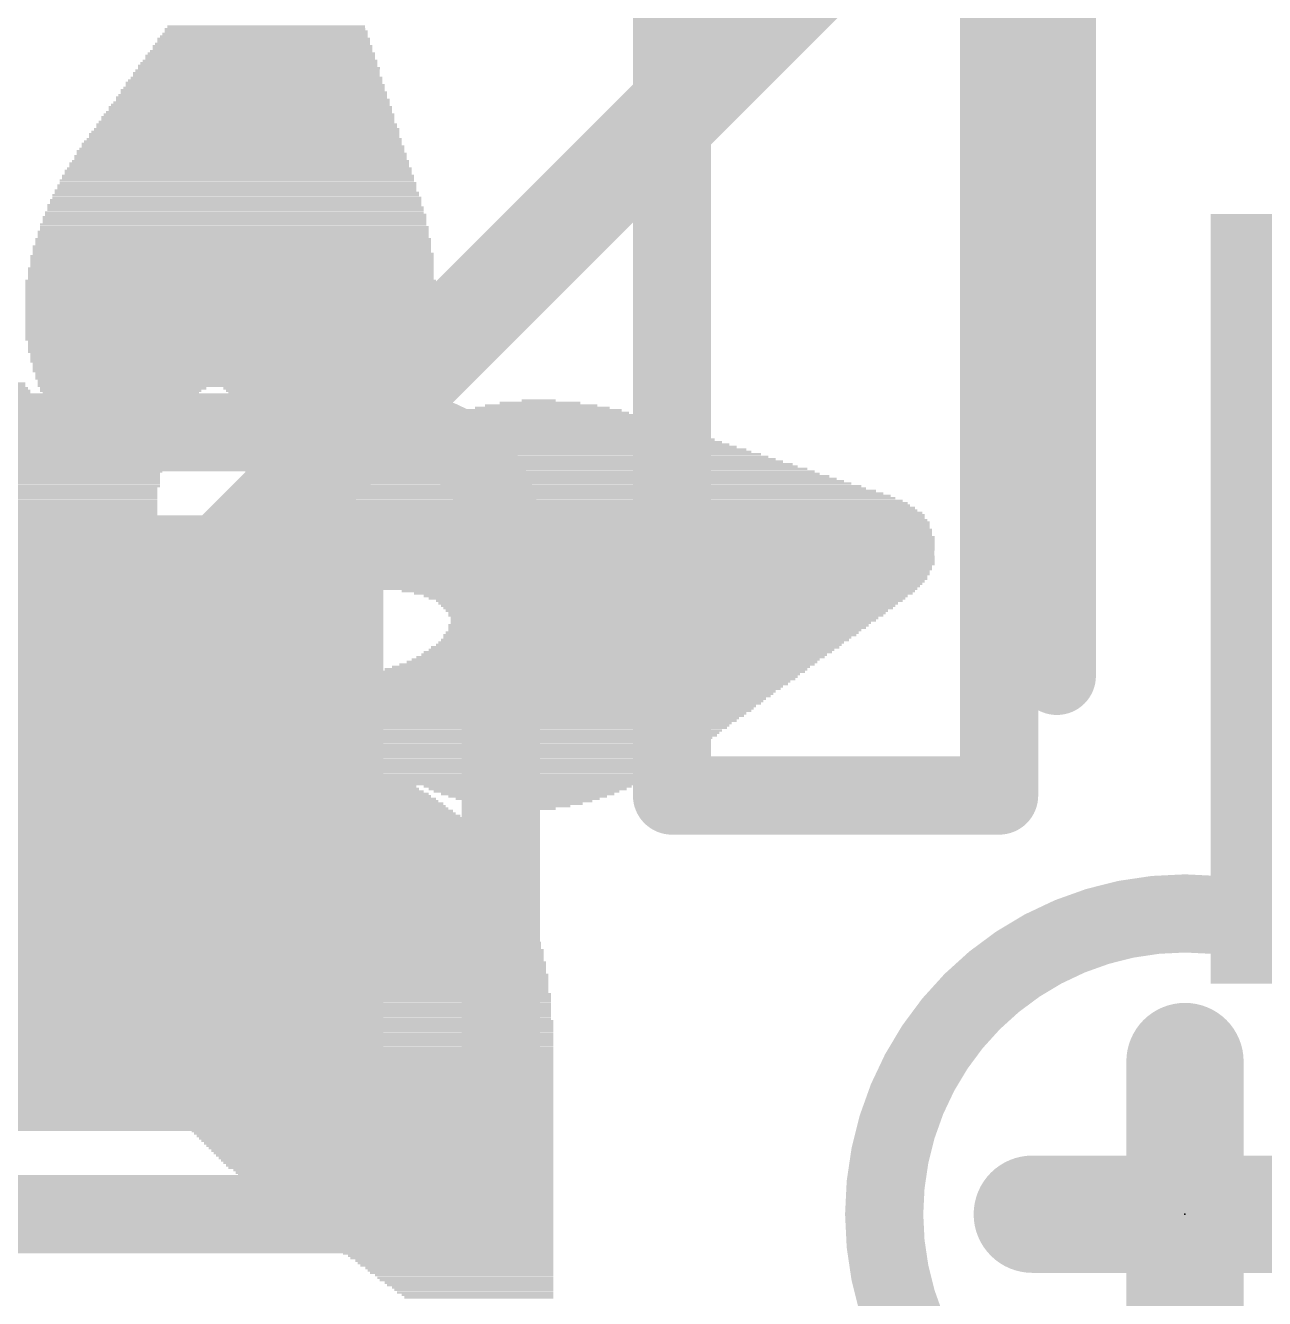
# Model space of a CAD drawing. Extents: x -6.9 to 23.1, y -5.3 to 25.6.
# Drawn here: x 3.21 to 6.43, y 9.687 to 12.995 of the extents above; entities that cross this region are included whole.
import ezdxf

# ---------------------------------------------------------------- set-up
doc = ezdxf.new("R2010")
doc.units = 0
for name, color, linetype in [('1', 12, 'CONTINUOUS'), ('16', 132, 'CONTINUOUS'), ('21', 40, 'CONTINUOUS'), ('22', 6, 'CONTINUOUS'), ('24', 53, 'CONTINUOUS')]:
    doc.layers.add(name, color=color, linetype=linetype)

# ---------------------------------------------------------------- blocks, each defined once
blk = doc.blocks.new('RECT')
blk.add_solid([(-0.5, -0.5), (0.5, -0.5), (-0.5, 0.5), (0.5, 0.5)])

msp = doc.modelspace()

# ---------------------------------------------------------------- linework, layer by layer
at = {"layer": '16', "const_width": 0.254}
for points in [[(6.096, 13.97), (3.556, 11.43)], [(3.556, 11.43), (3.556, 10.922)]]:
    msp.add_lwpolyline(points, dxfattribs=at)
at = {"layer": '16', "const_width": 0.127}
for points in [[(3.6195, 11.43, 1), (3.4925, 11.43)], [(3.5111, 11.4749, 1), (3.6009, 11.3851)], [(3.4925, 10.922, 1), (3.6195, 10.922)]]:
    msp.add_lwpolyline(points, format="xyb", dxfattribs=at)
at = {"layer": '21', "const_width": 0.2032}
msp.add_lwpolyline([(5.89, 11.305), (5.89, 17.905)], dxfattribs=at)
at = {"layer": '21', "const_width": 0.1016}
msp.add_lwpolyline([(5.8392, 11.305, 1), (5.9408, 11.305)], format="xyb", dxfattribs=at)
at = {"layer": '22'}
for points, const_width in [([(4.89, 14.994), (4.89, 10.994)], 0.2032), ([(5.74, 10.994), (5.74, 13.494)], 0.2032), ([(4.191, 11.938), (1.397, 11.938)], 0.2032), ([(4.445, 11.684), (4.445, 10.16)], 0.2032), ([(4.89, 10.994), (5.74, 10.994)], 0.2032), ([(6.223, 10.3028), (6.223, 9.5092)], 0.3048), ([(5.8262, 9.906), (6.6199, 9.906)], 0.3048), ([(1.397, 9.906), (4.191, 9.906)], 0.2032)]:
    msp.add_lwpolyline(points, dxfattribs=dict(at, const_width=const_width))
for points, const_width in [([(4.445, 11.684, 0.4142), (4.191, 11.938)], 0.2032), ([(4.191, 11.9888, 1), (4.191, 11.8872)], 0.1016), ([(4.191, 11.8872, 1), (4.191, 11.9888)], 0.1016), ([(4.4958, 11.684, 1), (4.3942, 11.684)], 0.1016), ([(4.3942, 11.684, 1), (4.4958, 11.684)], 0.1016), ([(4.89, 11.0448, 1), (4.89, 10.9432)], 0.1016), ([(5.74, 10.9432, 1), (5.74, 11.0448)], 0.1016), ([(4.8392, 10.994, 1), (4.9408, 10.994)], 0.1016), ([(5.6892, 10.994, 1), (5.7908, 10.994)], 0.1016), ([(6.223, 9.1243, 1), (6.223, 10.6877, 1), (6.223, 9.1243)], 0.2032), ([(6.2992, 10.3028, 1), (6.1468, 10.3028)], 0.1524), ([(4.191, 9.906, 0.4142), (4.445, 10.16)], 0.2032), ([(4.4958, 10.16, 1), (4.3942, 10.16)], 0.1016), ([(4.3942, 10.16, 1), (4.4958, 10.16)], 0.1016), ([(5.8262, 9.9822, 1), (5.8262, 9.8298)], 0.1524), ([(4.191, 9.9568, 1), (4.191, 9.8552)], 0.1016), ([(4.191, 9.8552, 1), (4.191, 9.9568)], 0.1016)]:
    msp.add_lwpolyline(points, format="xyb", dxfattribs=dict(at, const_width=const_width))
at = {"layer": '24'}
msp.add_point((6.223, 9.906), dxfattribs=at)

# ---------------------------------------------------------------- block references
at = {"layer": '1', "xscale": 2, "yscale": 1.2, "rotation": 90}
msp.add_blockref('RECT', (6.89, 11.505), dxfattribs=at)
at = {"layer": '16', "xscale": 1.1684, "yscale": 1.6002}
msp.add_blockref('RECT', (3.556, 10.922), dxfattribs=at)
at = {"layer": '21'}
for p, xscale, yscale in [((3.8291, 12.9667), 0.5397, 0.0064), ((3.8322, 12.9731), 0.5334, 0.0063), ((3.8354, 12.9794), 0.527, 0.0064), ((3.8323, 12.9858), 0.5207, 0.0063), ((3.8354, 12.9921), 0.5144, 0.0064), ((3.8258, 12.9413), 0.5715, 0.0064), ((3.8258, 12.935), 0.5715, 0.0063), ((3.8259, 12.9477), 0.5588, 0.0063), ((3.8291, 12.9604), 0.5525, 0.0063), ((3.8291, 12.954), 0.5525, 0.0064), ((3.8195, 12.9032), 0.6096, 0.0064), ((3.8196, 12.9159), 0.5969, 0.0064), ((3.8196, 12.9096), 0.5969, 0.0063), ((3.8227, 12.9223), 0.5906, 0.0063), ((3.8227, 12.9286), 0.5778, 0.0064), ((3.81, 12.8715), 0.6414, 0.0063), ((3.8132, 12.8778), 0.635, 0.0064), ((3.8164, 12.8841), 0.6287, 0.0063), ((3.8132, 12.8905), 0.6223, 0.0064), ((3.8164, 12.8969), 0.6159, 0.0063), ((3.8037, 12.846), 0.6667, 0.0063), ((3.8069, 12.8397), 0.6731, 0.0064), ((3.8068, 12.8524), 0.6604, 0.0064), ((3.81, 12.8588), 0.654, 0.0063), ((3.81, 12.8651), 0.6414, 0.0064), ((3.7973, 12.8079), 0.7048, 0.0063), ((3.8005, 12.8016), 0.7112, 0.0064), ((3.8005, 12.8143), 0.6985, 0.0064), ((3.8005, 12.827), 0.6858, 0.0064), ((3.8037, 12.8207), 0.6921, 0.0063), ((3.8037, 12.8334), 0.6795, 0.0063), ((3.791, 12.7698), 0.7429, 0.0063), ((3.7941, 12.7826), 0.7366, 0.0063), ((3.7941, 12.7762), 0.7366, 0.0064), ((3.7942, 12.7889), 0.7239, 0.0064), ((3.7973, 12.7953), 0.7176, 0.0063), ((3.7846, 12.7381), 0.781, 0.0064), ((3.7846, 12.7445), 0.7684, 0.0063), ((3.7878, 12.7572), 0.762, 0.0063), ((3.7878, 12.7508), 0.762, 0.0064), ((3.791, 12.7635), 0.7557, 0.0064), ((3.7783, 12.7127), 0.8065, 0.0064), ((3.7783, 12.7064), 0.8065, 0.0063), ((3.7814, 12.7191), 0.8001, 0.0063), ((3.7846, 12.7254), 0.7938, 0.0064), ((3.7846, 12.7317), 0.781, 0.0063), ((3.7688, 12.6683), 0.8509, 0.0063), ((3.7719, 12.6746), 0.8446, 0.0064), ((3.7719, 12.6873), 0.8318, 0.0064), ((3.7751, 12.681), 0.8382, 0.0063), ((3.7751, 12.6936), 0.8255, 0.0063), ((3.7783, 12.7), 0.8191, 0.0064), ((3.7656, 12.6365), 0.8827, 0.0064), ((3.7688, 12.6429), 0.8763, 0.0063), ((3.7687, 12.6555), 0.8636, 0.0063), ((3.7687, 12.6492), 0.8636, 0.0064), ((3.7719, 12.6619), 0.8572, 0.0064), ((3.7624, 12.6048), 0.9144, 0.0063), ((3.7624, 12.6174), 0.9017, 0.0063), ((3.7624, 12.6111), 0.9017, 0.0064), ((3.7656, 12.6238), 0.8953, 0.0064), ((3.7656, 12.6302), 0.8827, 0.0063), ((3.7592, 12.5793), 0.9334, 0.0063), ((3.7592, 12.573), 0.9334, 0.0064), ((3.7592, 12.5921), 0.9208, 0.0063), ((3.7624, 12.5857), 0.9271, 0.0064), ((3.7624, 12.5984), 0.9144, 0.0064), ((3.756, 12.5412), 0.9652, 0.0063), ((3.7592, 12.5476), 0.9588, 0.0064), ((3.7561, 12.554), 0.9525, 0.0063), ((3.756, 12.5667), 0.9398, 0.0063), ((3.7592, 12.5603), 0.9462, 0.0064), ((3.7529, 12.5095), 0.9843, 0.0064), ((3.756, 12.5031), 0.9906, 0.0063), ((3.7529, 12.5286), 0.9715, 0.0063), ((3.7561, 12.5222), 0.9779, 0.0064), ((3.7561, 12.5159), 0.9779, 0.0063), ((3.756, 12.5349), 0.9652, 0.0064), ((3.7497, 12.4778), 1.0033, 0.0063), ((3.7529, 12.4714), 1.0097, 0.0064), ((3.7529, 12.4968), 0.9969, 0.0064), ((3.7529, 12.4905), 0.9969, 0.0063), ((3.7529, 12.4841), 0.9969, 0.0064), ((3.7497, 12.4397), 1.0287, 0.0063), ((3.7497, 12.4587), 1.016, 0.0064), ((3.7497, 12.4524), 1.016, 0.0063), ((3.7497, 12.446), 1.016, 0.0064), ((3.7529, 12.465), 1.0097, 0.0063), ((3.7465, 12.4206), 1.035, 0.0064), ((3.7465, 12.4143), 1.035, 0.0063), ((3.7465, 12.4079), 1.035, 0.0064), ((3.7497, 12.4333), 1.0287, 0.0064), ((3.7497, 12.4269), 1.0287, 0.0063), ((3.7465, 12.3952), 1.0478, 0.0064), ((3.7465, 12.3889), 1.0478, 0.0063), ((3.7465, 12.3825), 1.0478, 0.0064), ((3.7465, 12.3762), 1.0478, 0.0063), ((3.7497, 12.4016), 1.0414, 0.0063), ((3.7434, 12.3635), 1.0541, 0.0063), ((3.7434, 12.3571), 1.0541, 0.0064), ((3.7434, 12.3508), 1.0541, 0.0063), ((3.7434, 12.3444), 1.0541, 0.0064), ((3.7434, 12.3381), 1.0541, 0.0063), ((3.7465, 12.3698), 1.0478, 0.0064), ((3.7433, 12.3317), 1.0668, 0.0064), ((3.7433, 12.3254), 1.0668, 0.0063), ((3.7433, 12.319), 1.0668, 0.0064), ((3.7433, 12.3127), 1.0668, 0.0063), ((3.7433, 12.3063), 1.0668, 0.0064), ((3.7433, 12.3), 1.0668, 0.0063), ((3.7433, 12.2936), 1.0668, 0.0064), ((3.7433, 12.2873), 1.0668, 0.0063), ((3.7433, 12.2809), 1.0668, 0.0064), ((3.7433, 12.2746), 1.0668, 0.0063), ((3.7433, 12.2682), 1.0668, 0.0064), ((3.7433, 12.2619), 1.0668, 0.0063), ((3.7433, 12.2555), 1.0668, 0.0064), ((3.7433, 12.2492), 1.0668, 0.0063), ((3.7402, 12.2428), 1.0605, 0.0064), ((3.7402, 12.2365), 1.0605, 0.0063), ((3.7402, 12.2301), 1.0605, 0.0064), ((3.7402, 12.2238), 1.0605, 0.0063), ((3.7402, 12.2174), 1.0605, 0.0064), ((3.7402, 12.2111), 1.0605, 0.0063), ((3.7402, 12.2047), 1.0605, 0.0064), ((3.7402, 12.1984), 1.0605, 0.0063), ((3.7402, 12.192), 1.0605, 0.0064), ((3.7402, 12.1857), 1.0605, 0.0063), ((3.737, 12.1793), 1.0541, 0.0064), ((3.7402, 12.173), 1.0477, 0.0063), ((3.737, 12.1476), 1.0414, 0.0063), ((3.7402, 12.1666), 1.0477, 0.0064), ((3.7402, 12.1603), 1.0477, 0.0063), ((3.7402, 12.1539), 1.0477, 0.0064), ((3.7402, 12.1412), 1.0351, 0.0064), ((3.7402, 12.1349), 1.0351, 0.0063), ((3.7402, 12.1285), 1.0351, 0.0064), ((3.737, 12.1222), 1.0287, 0.0063), ((3.7402, 12.1158), 1.0223, 0.0064), ((3.7402, 12.1095), 1.0223, 0.0063), ((3.7402, 12.1031), 1.0223, 0.0064), ((3.737, 12.0968), 1.016, 0.0063), ((3.737, 12.0777), 1.0033, 0.0064), ((3.7402, 12.0904), 1.0097, 0.0064), ((3.7402, 12.0841), 1.0097, 0.0063), ((2.5305, 12.065), 1.3589, 0.0064), ((2.5337, 12.0587), 1.3525, 0.0063), ((2.5369, 12.0523), 1.3589, 0.0064), ((2.5432, 12.046), 1.3589, 0.0063), ((2.5464, 12.0396), 1.3525, 0.0064), ((3.737, 12.0587), 0.9906, 0.0063), ((3.7402, 12.0714), 0.9969, 0.0063), ((3.7402, 12.065), 0.9969, 0.0064), ((3.4639, 12.0523), 0.4318, 0.0064), ((3.4576, 12.046), 0.4191, 0.0063), ((3.4576, 12.0396), 0.4064, 0.0064), ((3.9783, 12.0523), 0.508, 0.0064), ((3.9783, 12.046), 0.4953, 0.0063), ((3.9815, 12.0396), 0.4889, 0.0064), ((2.5558, 12.0269), 1.3589, 0.0064), ((2.5527, 12.0333), 1.3526, 0.0063), ((2.5591, 12.0206), 1.3525, 0.0063), ((2.5654, 12.0142), 1.3526, 0.0064), ((2.5686, 12.0079), 1.3589, 0.0063), ((3.4544, 12.0333), 0.4, 0.0063), ((3.4513, 12.0269), 0.3937, 0.0064), ((3.4512, 12.0206), 0.381, 0.0063), ((3.4481, 12.0142), 0.3747, 0.0064), ((3.4449, 12.0079), 0.3683, 0.0063), ((3.9846, 12.0333), 0.4826, 0.0063), ((3.9847, 12.0269), 0.4699, 0.0064), ((3.9847, 12.0206), 0.4699, 0.0063), ((3.9846, 12.0142), 0.4572, 0.0064), ((3.9878, 12.0079), 0.4508, 0.0063), ((4.5498, 12.0079), 0.2921, 0.0063), ((4.5466, 12.0142), 0.2096, 0.0064), ((4.5434, 12.0206), 0.0889, 0.0063), ((2.5718, 12.0015), 1.3525, 0.0064), ((2.5781, 11.9952), 1.3526, 0.0063), ((2.5844, 11.9888), 1.3525, 0.0064), ((2.5844, 11.9825), 1.3525, 0.0063), ((2.5908, 11.9761), 1.3526, 0.0064), ((3.4481, 12.0015), 0.3619, 0.0064), ((3.4449, 11.9952), 0.3556, 0.0063), ((3.4417, 11.9888), 0.3492, 0.0064), ((3.4449, 11.9825), 0.3429, 0.0063), ((3.4417, 11.9761), 0.3366, 0.0064), ((3.9847, 12.0015), 0.4445, 0.0064), ((3.9847, 11.9952), 0.4445, 0.0063), ((3.9846, 11.9888), 0.4318, 0.0064), ((3.9846, 11.9825), 0.4318, 0.0063), ((3.9815, 11.9761), 0.4255, 0.0064), ((4.5625, 11.9761), 0.5207, 0.0064), ((4.5593, 11.9825), 0.4762, 0.0063), ((4.5562, 11.9888), 0.4445, 0.0064), ((4.5561, 11.9952), 0.4064, 0.0063), ((4.553, 12.0015), 0.3493, 0.0064), ((2.5972, 11.9698), 1.3525, 0.0063), ((2.7654, 11.9634), 1.6764, 0.0064), ((2.7654, 11.9571), 1.6764, 0.0063), ((2.7654, 11.9507), 1.6637, 0.0064), ((2.7686, 11.9444), 1.6574, 0.0063), ((3.4449, 11.9698), 0.3302, 0.0063), ((3.9783, 11.9571), 0.4064, 0.0063), ((3.9751, 11.9507), 0.4, 0.0064), ((3.9751, 11.9444), 0.4, 0.0063), ((3.9815, 11.9698), 0.4127, 0.0063), ((3.9815, 11.9634), 0.4127, 0.0064), ((4.5784, 11.9444), 0.6795, 0.0063), ((4.5751, 11.9507), 0.6477, 0.0064), ((4.572, 11.9571), 0.616, 0.0063), ((4.5657, 11.9634), 0.5905, 0.0064), ((4.5625, 11.9698), 0.5461, 0.0063), ((2.7686, 11.938), 1.6446, 0.0064), ((2.7686, 11.9317), 1.6446, 0.0063), ((2.7717, 11.9253), 1.6383, 0.0064), ((2.7718, 11.919), 1.6256, 0.0063), ((2.7718, 11.9126), 1.6256, 0.0064), ((3.9751, 11.938), 0.3874, 0.0064), ((3.9719, 11.9317), 0.381, 0.0063), ((3.9688, 11.9253), 0.3747, 0.0064), ((3.9688, 11.919), 0.3747, 0.0063), ((3.9656, 11.9126), 0.3683, 0.0064), ((4.6037, 11.9126), 0.8319, 0.0064), ((4.6006, 11.919), 0.8001, 0.0063), ((4.5943, 11.9253), 0.7747, 0.0064), ((4.5879, 11.9317), 0.7366, 0.0063), ((4.5847, 11.938), 0.7176, 0.0064), ((2.7717, 11.9063), 1.6129, 0.0063), ((2.775, 11.8999), 1.6065, 0.0064), ((2.7781, 11.8936), 1.6002, 0.0063), ((2.7781, 11.8872), 1.6002, 0.0064), ((2.7782, 11.8809), 1.5875, 0.0063), ((2.7813, 11.8745), 1.5812, 0.0064), ((3.9624, 11.9063), 0.362, 0.0063), ((3.9592, 11.8999), 0.3556, 0.0064), ((3.9592, 11.8936), 0.3556, 0.0063), ((3.9561, 11.8872), 0.3493, 0.0064), ((3.9529, 11.8809), 0.3429, 0.0063), ((3.9497, 11.8745), 0.3366, 0.0064), ((4.6418, 11.8745), 0.9969, 0.0064), ((4.6355, 11.8809), 0.9716, 0.0063), ((4.626, 11.8872), 0.9398, 0.0064), ((4.6228, 11.8936), 0.9208, 0.0063), ((4.6165, 11.8999), 0.8827, 0.0064), ((4.6101, 11.9063), 0.8572, 0.0063), ((2.7845, 11.8681), 1.5748, 0.0063), ((2.7813, 11.8618), 1.5684, 0.0064), ((2.7845, 11.8555), 1.5621, 0.0063), ((2.7877, 11.8491), 1.5557, 0.0064), ((2.7908, 11.8428), 1.5494, 0.0063), ((3.9465, 11.8681), 0.3302, 0.0063), ((3.9465, 11.8618), 0.3302, 0.0064), ((3.9434, 11.8555), 0.3239, 0.0063), ((3.9402, 11.8491), 0.3175, 0.0064), ((3.937, 11.8428), 0.3112, 0.0063), ((4.6704, 11.8428), 1.143, 0.0063), ((4.6641, 11.8491), 1.1049, 0.0064), ((4.6609, 11.8555), 1.0858, 0.0063), ((4.6513, 11.8618), 1.0541, 0.0064), ((4.6451, 11.8681), 1.0287, 0.0063), ((2.7908, 11.8364), 1.5494, 0.0064), ((2.7909, 11.83), 1.5367, 0.0063), ((2.794, 11.8237), 1.5304, 0.0064), ((2.7972, 11.8174), 1.524, 0.0063), ((2.7972, 11.811), 1.524, 0.0064), ((4.5212, 11.8364), 1.4796, 0.0064), ((4.5276, 11.83), 1.4923, 0.0063), ((4.5593, 11.811), 1.5558, 0.0064), ((4.5403, 11.8237), 1.5177, 0.0064), ((4.5498, 11.8174), 1.5367, 0.0063), ((2.8004, 11.8047), 1.5177, 0.0063), ((2.8035, 11.7983), 1.5113, 0.0064), ((2.8035, 11.7919), 1.4986, 0.0063), ((2.8035, 11.7856), 1.4986, 0.0064), ((2.8067, 11.7793), 1.4922, 0.0063), ((4.5847, 11.7919), 1.6192, 0.0063), ((4.5974, 11.7856), 1.6446, 0.0064), ((4.607, 11.7793), 1.6637, 0.0063), ((4.5688, 11.8047), 1.5748, 0.0063), ((4.5815, 11.7983), 1.6002, 0.0064), ((2.8098, 11.7729), 1.4859, 0.0064), ((2.8098, 11.7666), 1.4859, 0.0063), ((2.8131, 11.7602), 1.4795, 0.0064), ((2.8162, 11.7538), 1.4732, 0.0063), ((2.8194, 11.7475), 1.4668, 0.0064), ((4.6387, 11.7475), 1.7399, 0.0064), ((4.6228, 11.7666), 1.6954, 0.0063), ((4.6324, 11.7602), 1.7145, 0.0064), ((4.6387, 11.7538), 1.7272, 0.0063), ((4.6165, 11.7729), 1.6827, 0.0064), ((2.8194, 11.7412), 1.4668, 0.0063), ((2.8226, 11.7348), 1.4605, 0.0064), ((2.8258, 11.7285), 1.4541, 0.0063), ((2.8289, 11.7221), 1.4478, 0.0064), ((2.8289, 11.7157), 1.4478, 0.0063), ((2.8321, 11.7094), 1.4414, 0.0064), ((4.6578, 11.7094), 1.7907, 0.0064), ((4.6546, 11.7221), 1.7843, 0.0064), ((4.6546, 11.7157), 1.7843, 0.0063), ((4.645, 11.7412), 1.7526, 0.0063), ((4.6482, 11.7348), 1.759, 0.0064), ((4.6546, 11.7285), 1.7717, 0.0063), ((3.302, 11.7031), 0.5016, 0.0063), ((3.3242, 11.6967), 0.4572, 0.0064), ((3.3401, 11.6904), 0.4254, 0.0063), ((3.3496, 11.684), 0.4064, 0.0064), ((3.3592, 11.6776), 0.3873, 0.0063), ((4.6578, 11.6776), 1.8161, 0.0063), ((4.6577, 11.6904), 1.8034, 0.0063), ((4.6609, 11.684), 1.8098, 0.0064), ((4.6609, 11.7031), 1.797, 0.0063), ((4.6609, 11.6967), 1.797, 0.0064), ((3.3655, 11.6713), 0.3746, 0.0064), ((3.375, 11.665), 0.3556, 0.0063), ((3.3814, 11.6586), 0.3429, 0.0064), ((3.3909, 11.6523), 0.3238, 0.0063), ((3.3941, 11.6459), 0.3175, 0.0064), ((4.6577, 11.6523), 1.8288, 0.0063), ((4.6577, 11.6459), 1.8288, 0.0064), ((4.6578, 11.6713), 1.8161, 0.0064), ((4.6609, 11.665), 1.8224, 0.0063), ((4.6609, 11.6586), 1.8224, 0.0064), ((3.4004, 11.6395), 0.3048, 0.0063), ((3.41, 11.6332), 0.2985, 0.0064), ((3.4163, 11.6269), 0.2858, 0.0063), ((3.4226, 11.6205), 0.2731, 0.0064), ((3.4259, 11.6142), 0.2667, 0.0063), ((4.6482, 11.6142), 1.8478, 0.0063), ((4.6513, 11.6269), 1.8415, 0.0063), ((4.6513, 11.6205), 1.8415, 0.0064), ((4.6546, 11.6395), 1.8351, 0.0063), ((4.6546, 11.6332), 1.8351, 0.0064), ((3.4354, 11.6078), 0.2603, 0.0064), ((3.4385, 11.6014), 0.254, 0.0063), ((3.4449, 11.5951), 0.2413, 0.0064), ((3.4481, 11.5888), 0.2349, 0.0063), ((3.4544, 11.5824), 0.235, 0.0064), ((4.6387, 11.5888), 1.8542, 0.0063), ((4.6387, 11.5824), 1.8542, 0.0064), ((4.645, 11.6014), 1.8542, 0.0063), ((4.645, 11.5951), 1.8542, 0.0064), ((4.6482, 11.6078), 1.8478, 0.0064), ((3.4607, 11.5761), 0.2223, 0.0063), ((3.4671, 11.5697), 0.2222, 0.0064), ((3.4703, 11.5633), 0.2159, 0.0063), ((3.4767, 11.557), 0.2159, 0.0064), ((3.4798, 11.5507), 0.2096, 0.0063), ((3.4862, 11.5443), 0.2095, 0.0064), ((4.6132, 11.5507), 1.8669, 0.0063), ((4.6101, 11.5443), 1.8606, 0.0064), ((4.6228, 11.5633), 1.8606, 0.0063), ((4.6228, 11.557), 1.8606, 0.0064), ((4.6292, 11.5697), 1.8605, 0.0064), ((4.6323, 11.5761), 1.8542, 0.0063), ((3.4925, 11.538), 0.2096, 0.0063), ((3.5021, 11.5316), 0.2159, 0.0064), ((3.5147, 11.5252), 0.2286, 0.0063), ((3.7084, 11.5189), 0.616, 0.0064), ((3.6957, 11.5126), 0.5778, 0.0063), ((3.8481, 11.5252), 0.4254, 0.0063), ((4.5943, 11.5316), 1.8669, 0.0064), ((4.6006, 11.538), 1.8669, 0.0063), ((4.8546, 11.5252), 1.3335, 0.0063), ((4.8673, 11.5189), 1.2954, 0.0064), ((4.8737, 11.5126), 1.2573, 0.0063), ((3.6862, 11.5062), 0.5461, 0.0064), ((3.6766, 11.4999), 0.5143, 0.0063), ((3.6703, 11.4935), 0.5016, 0.0064), ((3.6576, 11.4808), 0.4636, 0.0064), ((3.664, 11.4871), 0.4763, 0.0063), ((4.8768, 11.5062), 1.2382, 0.0064), ((4.8832, 11.4999), 1.2129, 0.0063), ((4.88, 11.4935), 1.1938, 0.0064), ((4.88, 11.4871), 1.1811, 0.0063), ((4.88, 11.4808), 1.1684, 0.0064), ((3.6513, 11.4745), 0.4381, 0.0063), ((3.6481, 11.4681), 0.4318, 0.0064), ((3.6418, 11.4618), 0.4191, 0.0063), ((3.6354, 11.4554), 0.4064, 0.0064), ((3.6322, 11.449), 0.4, 0.0063), ((4.8768, 11.4745), 1.1494, 0.0063), ((4.8768, 11.4681), 1.1366, 0.0064), ((4.8737, 11.4618), 1.1303, 0.0063), ((4.8704, 11.4554), 1.1113, 0.0064), ((4.8673, 11.449), 1.1049, 0.0063), ((3.6099, 11.4173), 0.3683, 0.0064), ((3.6132, 11.4237), 0.3747, 0.0063), ((3.6227, 11.4364), 0.381, 0.0063), ((3.6195, 11.43), 0.3746, 0.0064), ((3.6259, 11.4427), 0.3873, 0.0064), ((4.8387, 11.4173), 1.0732, 0.0064), ((4.8546, 11.4364), 1.0922, 0.0063), ((4.8514, 11.43), 1.0858, 0.0064), ((4.8451, 11.4237), 1.0731, 0.0063), ((4.8609, 11.4427), 1.0922, 0.0064), ((2.7909, 11.4109), 0.8763, 0.0063), ((2.8035, 11.4046), 0.889, 0.0064), ((2.8226, 11.3983), 0.9144, 0.0063), ((2.8416, 11.3919), 0.9398, 0.0064), ((3.0798, 11.3856), 1.4033, 0.0063), ((3.0829, 11.3792), 1.397, 0.0064), ((3.5782, 11.3919), 0.4064, 0.0064), ((3.591, 11.3983), 0.3937, 0.0063), ((3.6005, 11.4046), 0.3747, 0.0064), ((3.6068, 11.4109), 0.3746, 0.0063), ((4.7942, 11.3792), 1.0605, 0.0064), ((4.8037, 11.3856), 1.0541, 0.0063), ((4.8102, 11.3919), 1.0541, 0.0064), ((4.8197, 11.3983), 1.0605, 0.0063), ((4.8323, 11.4109), 1.0731, 0.0063), ((4.826, 11.4046), 1.0604, 0.0064), ((3.0893, 11.3728), 1.3843, 0.0063), ((3.0925, 11.3665), 1.3779, 0.0064), ((3.0956, 11.3602), 1.3716, 0.0063), ((3.102, 11.3538), 1.3716, 0.0064), ((3.1084, 11.3475), 1.3589, 0.0063), ((4.7435, 11.3475), 1.0605, 0.0063), ((4.7561, 11.3538), 1.0605, 0.0064), ((4.7656, 11.3602), 1.0541, 0.0063), ((4.7752, 11.3665), 1.0604, 0.0064), ((4.7847, 11.3728), 1.0541, 0.0063), ((3.1147, 11.3411), 1.3589, 0.0064), ((3.1242, 11.3347), 1.3526, 0.0063), ((3.1338, 11.3284), 1.3589, 0.0064), ((3.1433, 11.3221), 1.3525, 0.0063), ((3.156, 11.3157), 1.3653, 0.0064), ((4.6768, 11.3157), 1.1176, 0.0064), ((4.6927, 11.3221), 1.0985, 0.0063), ((4.7054, 11.3284), 1.0859, 0.0064), ((4.7213, 11.3347), 1.0795, 0.0063), ((4.7339, 11.3411), 1.0668, 0.0064), ((3.1686, 11.3094), 1.3653, 0.0063), ((3.1909, 11.303), 1.3843, 0.0064), ((3.2163, 11.2967), 1.4224, 0.0063), ((3.8608, 11.2903), 2.6734, 0.0064), ((3.8608, 11.284), 2.6606, 0.0063), ((4.6101, 11.2967), 1.2002, 0.0063), ((4.6387, 11.303), 1.1557, 0.0064), ((4.6609, 11.3094), 1.124, 0.0063), ((3.8639, 11.2776), 2.6289, 0.0064), ((3.8672, 11.2713), 2.6099, 0.0063), ((3.8672, 11.2649), 2.5845, 0.0064), ((3.8735, 11.2586), 2.559, 0.0063), ((3.8799, 11.2522), 2.5337, 0.0064), ((3.8831, 11.2459), 2.5019, 0.0063), ((3.8926, 11.2395), 2.4701, 0.0064), ((3.9085, 11.2332), 2.4257, 0.0063), ((3.1115, 11.2141), 0.5144, 0.0064), ((3.1338, 11.2205), 0.5207, 0.0063), ((4.0037, 11.2268), 2.2098, 0.0064), ((4.2736, 11.2205), 1.6573, 0.0063), ((4.2767, 11.2141), 1.6383, 0.0064), ((3.029, 11.1824), 0.5525, 0.0063), ((3.0417, 11.1887), 0.5525, 0.0064), ((3.0575, 11.1951), 0.5334, 0.0063), ((3.0766, 11.2014), 0.5334, 0.0064), ((3.0893, 11.2078), 0.5207, 0.0063), ((4.2736, 11.2078), 1.6193, 0.0063), ((4.2736, 11.2014), 1.6065, 0.0064), ((4.2672, 11.1951), 1.5938, 0.0063), ((4.2672, 11.1887), 1.5812, 0.0064), ((4.2609, 11.1824), 1.5685, 0.0063), ((2.9718, 11.1506), 0.5778, 0.0064), ((2.9813, 11.157), 0.5715, 0.0063), ((2.9909, 11.1633), 0.5651, 0.0064), ((3.0036, 11.1697), 0.5651, 0.0063), ((3.0131, 11.176), 0.5588, 0.0064), ((3.5814, 11.176), 0.2096, 0.0064), ((3.5751, 11.1697), 0.1969, 0.0063), ((3.5687, 11.157), 0.1842, 0.0063), ((3.5687, 11.1506), 0.1842, 0.0064), ((3.5751, 11.1633), 0.1841, 0.0064), ((4.3815, 11.176), 1.3144, 0.0064), ((4.3879, 11.1697), 1.2891, 0.0063), ((4.3879, 11.1633), 1.2637, 0.0064), ((4.3879, 11.157), 1.2509, 0.0063), ((4.391, 11.1506), 1.2319, 0.0064), ((2.9274, 11.1189), 0.5905, 0.0063), ((2.9369, 11.1252), 0.5842, 0.0064), ((2.9432, 11.1316), 0.5842, 0.0063), ((2.9527, 11.1379), 0.5779, 0.0064), ((2.9591, 11.1443), 0.5778, 0.0063), ((3.5592, 11.1252), 0.1778, 0.0064), ((3.5592, 11.1189), 0.1778, 0.0063), ((3.5655, 11.1443), 0.1778, 0.0063), ((3.5655, 11.1379), 0.1778, 0.0064), ((3.5624, 11.1316), 0.1715, 0.0063), ((4.3879, 11.1443), 1.2129, 0.0063), ((4.3879, 11.1379), 1.2001, 0.0064), ((4.3879, 11.1316), 1.1875, 0.0063), ((4.3847, 11.1252), 1.1684, 0.0064), ((4.3847, 11.1189), 1.1557, 0.0063), ((2.9178, 11.1125), 0.5842, 0.0064), ((3.5529, 11.0871), 0.1905, 0.0064), ((3.5529, 11.0808), 0.1905, 0.0063), ((3.556, 11.0998), 0.1842, 0.0064), ((3.556, 11.0935), 0.1842, 0.0063), ((3.5592, 11.1125), 0.1778, 0.0064), ((3.5592, 11.1062), 0.1778, 0.0063), ((4.3815, 11.1125), 1.1366, 0.0064), ((4.3815, 11.1062), 1.124, 0.0063), ((4.3784, 11.0998), 1.1049, 0.0064), ((4.3783, 11.0935), 1.0922, 0.0063), ((4.372, 11.0808), 1.0668, 0.0063), ((4.3752, 11.0871), 1.0731, 0.0064), ((3.5433, 11.049), 0.2096, 0.0064), ((3.5465, 11.0617), 0.2032, 0.0064), ((3.5465, 11.0554), 0.2032, 0.0063), ((3.5497, 11.0744), 0.1969, 0.0064), ((3.5497, 11.0681), 0.1969, 0.0063), ((4.3688, 11.0744), 1.0478, 0.0064), ((4.3688, 11.0681), 1.035, 0.0063), ((4.3656, 11.0617), 1.016, 0.0064), ((4.3593, 11.0554), 1.0033, 0.0063), ((4.3561, 11.049), 0.9842, 0.0064), ((3.537, 11.0236), 0.2349, 0.0064), ((3.537, 11.0173), 0.2349, 0.0063), ((3.5401, 11.03), 0.2286, 0.0063), ((3.5402, 11.0427), 0.2159, 0.0063), ((3.5402, 11.0363), 0.2159, 0.0064), ((4.3529, 11.0427), 0.9652, 0.0063), ((4.3498, 11.0363), 0.9589, 0.0064), ((4.3434, 11.03), 0.9334, 0.0063), ((4.3371, 11.0236), 0.9207, 0.0064), ((4.0545, 11.0173), 0.3429, 0.0063), ((4.5149, 11.0173), 0.5397, 0.0063), ((3.5274, 10.9855), 0.2667, 0.0064), ((3.5306, 10.9982), 0.2604, 0.0064), ((3.5306, 10.9919), 0.2604, 0.0063), ((3.5338, 11.0046), 0.254, 0.0063), ((3.5338, 11.0109), 0.2413, 0.0064), ((4.0672, 11.0046), 0.3556, 0.0063), ((4.0609, 11.0109), 0.3429, 0.0064), ((4.0767, 10.9982), 0.362, 0.0064), ((4.0799, 10.9919), 0.3683, 0.0063), ((4.0894, 10.9855), 0.3746, 0.0064), ((4.5149, 11.0109), 0.5143, 0.0064), ((4.5117, 11.0046), 0.4826, 0.0063), ((4.5149, 10.9982), 0.4509, 0.0064), ((4.5149, 10.9919), 0.4127, 0.0063), ((4.5149, 10.9855), 0.3747, 0.0064), ((3.5179, 10.9538), 0.3112, 0.0063), ((3.5211, 10.9601), 0.3048, 0.0064), ((3.5211, 10.9665), 0.2921, 0.0063), ((3.5243, 10.9728), 0.2857, 0.0064), ((3.5274, 10.9792), 0.2794, 0.0063), ((4.0926, 10.9792), 0.381, 0.0063), ((4.1052, 10.9665), 0.3937, 0.0063), ((4.1021, 10.9728), 0.3874, 0.0064), ((4.1117, 10.9601), 0.3937, 0.0064), ((4.118, 10.9538), 0.4064, 0.0063), ((4.5149, 10.9792), 0.3365, 0.0063), ((4.5117, 10.9728), 0.2921, 0.0064), ((4.5085, 10.9665), 0.235, 0.0063), ((4.5085, 10.9601), 0.1588, 0.0064), ((3.5084, 10.9157), 0.3683, 0.0063), ((3.5084, 10.922), 0.3556, 0.0064), ((3.5116, 10.9284), 0.3493, 0.0063), ((3.5147, 10.9411), 0.3302, 0.0063), ((3.5147, 10.9347), 0.3302, 0.0064), ((3.5179, 10.9474), 0.3112, 0.0064), ((4.1243, 10.9474), 0.4064, 0.0064), ((4.1307, 10.9411), 0.4191, 0.0063), ((4.1402, 10.9284), 0.4254, 0.0063), ((4.1434, 10.922), 0.4318, 0.0064), ((4.1371, 10.9347), 0.4191, 0.0064), ((4.1529, 10.9157), 0.4382, 0.0063), ((3.4957, 10.8839), 0.4191, 0.0064), ((3.4989, 10.8902), 0.4127, 0.0063), ((3.5021, 10.8966), 0.3937, 0.0064), ((3.5052, 10.903), 0.3874, 0.0063), ((3.5052, 10.9093), 0.3746, 0.0064), ((4.1561, 10.9093), 0.4445, 0.0064), ((4.1593, 10.903), 0.4509, 0.0063), ((4.1656, 10.8966), 0.4508, 0.0064), ((4.1688, 10.8902), 0.4572, 0.0063), ((4.1719, 10.8839), 0.4635, 0.0064), ((3.483, 10.8521), 0.4826, 0.0063), ((3.483, 10.8585), 0.4699, 0.0064), ((3.4893, 10.8649), 0.4572, 0.0063), ((3.4893, 10.8712), 0.4445, 0.0064), ((3.4957, 10.8776), 0.4318, 0.0063), ((4.1783, 10.8776), 0.4636, 0.0063), ((4.1814, 10.8712), 0.4699, 0.0064), ((4.1814, 10.8649), 0.4699, 0.0063), ((4.1847, 10.8585), 0.4763, 0.0064), ((4.191, 10.8521), 0.4762, 0.0063), ((3.4576, 10.8204), 0.5715, 0.0064), ((3.464, 10.8268), 0.5461, 0.0063), ((3.4703, 10.8331), 0.5334, 0.0064), ((3.4735, 10.8395), 0.5143, 0.0063), ((3.4767, 10.8458), 0.4953, 0.0064), ((4.2005, 10.8268), 0.4953, 0.0063), ((4.1942, 10.8458), 0.4826, 0.0064), ((4.1974, 10.8395), 0.4889, 0.0063), ((4.1974, 10.8331), 0.4889, 0.0064), ((4.2069, 10.8204), 0.4953, 0.0064), ((3.0766, 10.7887), 1.3843, 0.0063), ((3.0734, 10.8014), 1.3652, 0.0063), ((3.0766, 10.795), 1.3716, 0.0064), ((3.0734, 10.8077), 1.3526, 0.0064), ((3.4481, 10.814), 0.6033, 0.0063), ((4.21, 10.814), 0.5017, 0.0063), ((4.21, 10.8077), 0.5017, 0.0064), ((4.2132, 10.8014), 0.508, 0.0063), ((4.2132, 10.795), 0.508, 0.0064), ((4.2164, 10.7887), 0.5144, 0.0063), ((3.0829, 10.7569), 1.4224, 0.0064), ((3.0861, 10.7506), 1.4288, 0.0063), ((3.0798, 10.7696), 1.4033, 0.0064), ((3.083, 10.7633), 1.4097, 0.0063), ((3.0766, 10.7823), 1.3843, 0.0064), ((3.0798, 10.7759), 1.3907, 0.0063), ((4.2195, 10.7823), 0.5207, 0.0064), ((4.2195, 10.7759), 0.5207, 0.0063), ((4.2259, 10.7569), 0.5334, 0.0064), ((4.2259, 10.7506), 0.5334, 0.0063), ((4.2228, 10.7696), 0.5271, 0.0064), ((4.2228, 10.7633), 0.5271, 0.0063), ((3.0956, 10.7188), 1.4732, 0.0064), ((3.0925, 10.7315), 1.4541, 0.0064), ((3.0957, 10.7252), 1.4605, 0.0063), ((3.0925, 10.7378), 1.4415, 0.0063), ((3.0893, 10.7442), 1.4351, 0.0064), ((4.2291, 10.7188), 0.5652, 0.0064), ((4.226, 10.7378), 0.5461, 0.0063), ((4.2291, 10.7315), 0.5524, 0.0064), ((4.2291, 10.7252), 0.5524, 0.0063), ((4.2291, 10.7442), 0.5398, 0.0064), ((3.1179, 10.6934), 1.5303, 0.0064), ((3.4386, 10.6871), 2.1717, 0.0063), ((3.1019, 10.7125), 1.4859, 0.0063), ((3.1052, 10.7061), 1.4923, 0.0064), ((3.1115, 10.6997), 1.505, 0.0063), ((4.2195, 10.6934), 0.5969, 0.0064), ((4.2259, 10.6997), 0.5842, 0.0063), ((4.2291, 10.7061), 0.5778, 0.0064), ((4.2291, 10.7125), 0.5652, 0.0063), ((3.4386, 10.6553), 2.1971, 0.0064), ((3.4385, 10.6744), 2.1844, 0.0063), ((3.4385, 10.668), 2.1844, 0.0064), ((3.4385, 10.6616), 2.1844, 0.0063), ((3.4386, 10.6807), 2.1717, 0.0064), ((2.902, 10.6172), 1.1493, 0.0064), ((2.9083, 10.6363), 1.1494, 0.0063), ((2.9083, 10.6299), 1.1494, 0.0064), ((2.9051, 10.6235), 1.143, 0.0063), ((3.4386, 10.649), 2.1971, 0.0063), ((3.4386, 10.6426), 2.1971, 0.0064), ((4.0164, 10.6363), 1.0541, 0.0063), ((4.0164, 10.6299), 1.0541, 0.0064), ((4.0164, 10.6235), 1.0541, 0.0063), ((4.0164, 10.6172), 1.0541, 0.0064), ((2.8956, 10.5982), 1.1494, 0.0063), ((2.8956, 10.5918), 1.1494, 0.0064), ((2.8956, 10.5854), 1.1494, 0.0063), ((2.8988, 10.6045), 1.143, 0.0064), ((2.902, 10.6109), 1.1493, 0.0063), ((4.0196, 10.6109), 1.0605, 0.0063), ((4.0196, 10.6045), 1.0605, 0.0064), ((4.0196, 10.5982), 1.0605, 0.0063), ((4.0227, 10.5918), 1.0668, 0.0064), ((4.0227, 10.5854), 1.0668, 0.0063), ((2.8829, 10.5601), 1.1494, 0.0063), ((2.8829, 10.5537), 1.1494, 0.0064), ((2.8893, 10.5791), 1.1493, 0.0064), ((2.8893, 10.5728), 1.1493, 0.0063), ((2.8893, 10.5664), 1.1493, 0.0064), ((4.0196, 10.5728), 1.0731, 0.0063), ((4.0196, 10.5664), 1.0731, 0.0064), ((4.0228, 10.5601), 1.0795, 0.0063), ((4.0228, 10.5537), 1.0795, 0.0064), ((4.0227, 10.5791), 1.0668, 0.0064), ((2.8734, 10.522), 1.1557, 0.0063), ((2.8765, 10.5347), 1.1493, 0.0063), ((2.8765, 10.5283), 1.1493, 0.0064), ((2.8798, 10.541), 1.1557, 0.0064), ((2.8829, 10.5473), 1.1494, 0.0063), ((4.0259, 10.5283), 1.0858, 0.0064), ((4.0259, 10.522), 1.0858, 0.0063), ((4.0228, 10.5473), 1.0795, 0.0063), ((4.0228, 10.541), 1.0795, 0.0064), ((4.0228, 10.5347), 1.0795, 0.0063), ((2.8671, 10.5029), 1.1557, 0.0064), ((2.8639, 10.4966), 1.1493, 0.0063), ((2.8639, 10.4902), 1.1493, 0.0064), ((2.8702, 10.5156), 1.1494, 0.0064), ((2.8702, 10.5092), 1.1494, 0.0063), ((4.0259, 10.5156), 1.0858, 0.0064), ((4.0259, 10.5092), 1.0858, 0.0063), ((4.0259, 10.5029), 1.0858, 0.0064), ((4.0259, 10.4966), 1.0858, 0.0063), ((4.0259, 10.4902), 1.0858, 0.0064), ((2.8512, 10.4648), 1.1493, 0.0064), ((2.8512, 10.4585), 1.1493, 0.0063), ((2.848, 10.4521), 1.143, 0.0064), ((2.8575, 10.4839), 1.1494, 0.0063), ((2.8575, 10.4775), 1.1494, 0.0064), ((2.8575, 10.4711), 1.1494, 0.0063), ((4.0259, 10.4839), 1.0858, 0.0063), ((4.0323, 10.4775), 1.0859, 0.0064), ((4.0323, 10.4711), 1.0859, 0.0063), ((4.0323, 10.4648), 1.0859, 0.0064), ((4.0323, 10.4585), 1.0859, 0.0063), ((4.0323, 10.4521), 1.0859, 0.0064), ((2.8353, 10.4267), 1.143, 0.0064), ((2.8321, 10.4204), 1.1366, 0.0063), ((2.8448, 10.4458), 1.1494, 0.0063), ((2.8416, 10.4394), 1.143, 0.0064), ((2.8416, 10.433), 1.143, 0.0063), ((4.0323, 10.4458), 1.0859, 0.0063), ((4.0323, 10.4394), 1.0859, 0.0064), ((4.0323, 10.433), 1.0859, 0.0063), ((4.0323, 10.4267), 1.0859, 0.0064), ((4.0354, 10.4204), 1.0795, 0.0063), ((2.8163, 10.3886), 1.1303, 0.0064), ((2.8258, 10.4077), 1.1367, 0.0063), ((2.8258, 10.4013), 1.1367, 0.0064), ((2.8226, 10.3949), 1.1303, 0.0063), ((2.8321, 10.414), 1.1366, 0.0064), ((4.0354, 10.414), 1.0795, 0.0064), ((4.0386, 10.4077), 1.0858, 0.0063), ((4.0386, 10.4013), 1.0858, 0.0064), ((4.0418, 10.3949), 1.0795, 0.0063), ((4.0418, 10.3886), 1.0795, 0.0064), ((2.8067, 10.3696), 1.124, 0.0063), ((2.8035, 10.3632), 1.1176, 0.0064), ((2.8035, 10.3568), 1.1176, 0.0063), ((2.8163, 10.3823), 1.1303, 0.0063), ((2.8131, 10.3759), 1.1239, 0.0064), ((4.0418, 10.3823), 1.0795, 0.0063), ((4.0418, 10.3759), 1.0795, 0.0064), ((4.0418, 10.3696), 1.0795, 0.0063), ((4.045, 10.3632), 1.0731, 0.0064), ((4.045, 10.3568), 1.0731, 0.0063), ((2.7813, 10.3251), 1.0986, 0.0064), ((2.7845, 10.3315), 1.1049, 0.0063), ((2.7972, 10.3505), 1.1176, 0.0064), ((2.794, 10.3442), 1.1112, 0.0063), ((2.7909, 10.3378), 1.1049, 0.0064), ((4.0481, 10.3505), 1.0668, 0.0064), ((4.0481, 10.3442), 1.0668, 0.0063), ((4.0481, 10.3378), 1.0668, 0.0064), ((4.0481, 10.3315), 1.0668, 0.0063), ((4.0513, 10.3251), 1.0604, 0.0064), ((2.7623, 10.2934), 1.0859, 0.0063), ((2.7591, 10.287), 1.0795, 0.0064), ((2.7718, 10.3061), 1.0922, 0.0063), ((2.7686, 10.2997), 1.0858, 0.0064), ((2.7813, 10.3187), 1.0986, 0.0063), ((2.775, 10.3124), 1.0859, 0.0064), ((4.0513, 10.3187), 1.0604, 0.0063), ((4.0545, 10.3124), 1.0541, 0.0064), ((4.0545, 10.3061), 1.0541, 0.0063), ((4.0545, 10.2997), 1.0541, 0.0064), ((4.0576, 10.2934), 1.0477, 0.0063), ((4.0576, 10.287), 1.0477, 0.0064), ((2.7336, 10.2553), 1.0541, 0.0063), ((2.7432, 10.268), 1.0604, 0.0063), ((2.7401, 10.2616), 1.0541, 0.0064), ((2.7527, 10.2806), 1.0668, 0.0063), ((2.7496, 10.2743), 1.0605, 0.0064), ((4.0608, 10.2806), 1.0414, 0.0063), ((4.0608, 10.2743), 1.0414, 0.0064), ((4.064, 10.268), 1.035, 0.0063), ((4.064, 10.2616), 1.035, 0.0064), ((4.0671, 10.2553), 1.0287, 0.0063), ((2.7083, 10.2235), 1.016, 0.0064), ((2.7115, 10.2299), 1.0223, 0.0063), ((2.7305, 10.2489), 1.0478, 0.0064), ((2.7242, 10.2426), 1.0351, 0.0063), ((2.721, 10.2362), 1.0287, 0.0064), ((4.0671, 10.2489), 1.0287, 0.0064), ((4.0704, 10.2426), 1.0223, 0.0063), ((4.0735, 10.2362), 1.016, 0.0064), ((4.0735, 10.2299), 1.016, 0.0063), ((4.0767, 10.2235), 1.0096, 0.0064), ((2.7019, 10.2172), 1.016, 0.0063), ((4.0767, 10.2172), 1.0096, 0.0063), ((4.0799, 10.2108), 1.0033, 0.0064), ((4.0831, 10.2045), 0.9969, 0.0063), ((4.0831, 10.1981), 0.9969, 0.0064), ((4.0862, 10.1918), 0.9906, 0.0063), ((4.0894, 10.1854), 0.9842, 0.0064), ((4.0894, 10.1791), 0.9842, 0.0063), ((4.0926, 10.1727), 0.9779, 0.0064), ((4.0957, 10.1664), 0.9715, 0.0063), ((4.0989, 10.16), 0.9652, 0.0064), ((4.0989, 10.1537), 0.9652, 0.0063), ((4.1021, 10.1473), 0.9588, 0.0064), ((4.1052, 10.141), 0.9525, 0.0063), ((4.1085, 10.1346), 0.9461, 0.0064), ((4.1116, 10.1283), 0.9398, 0.0063), ((4.1116, 10.1219), 0.9398, 0.0064), ((4.1148, 10.1156), 0.9334, 0.0063), ((4.118, 10.1092), 0.9271, 0.0064), ((4.1212, 10.1029), 0.9207, 0.0063), ((4.1243, 10.0965), 0.9144, 0.0064), ((4.1275, 10.0902), 0.908, 0.0063), ((4.1307, 10.0838), 0.9017, 0.0064), ((4.1338, 10.0775), 0.8953, 0.0063), ((4.137, 10.0711), 0.889, 0.0064), ((4.1402, 10.0648), 0.8826, 0.0063), ((4.1433, 10.0584), 0.8763, 0.0064), ((4.1466, 10.0521), 0.8699, 0.0063), ((4.1497, 10.0457), 0.8636, 0.0064), ((4.1529, 10.0394), 0.8572, 0.0063), ((4.1561, 10.033), 0.8509, 0.0064), ((4.1593, 10.0267), 0.8445, 0.0063), ((4.1656, 10.0203), 0.8318, 0.0064), ((4.1688, 10.014), 0.8255, 0.0063), ((4.1719, 10.0076), 0.8191, 0.0064), ((4.1751, 10.0013), 0.8128, 0.0063), ((4.1814, 9.9949), 0.8001, 0.0064), ((4.1847, 9.9886), 0.7937, 0.0063), ((4.1878, 9.9822), 0.7874, 0.0064), ((4.1942, 9.9759), 0.7747, 0.0063), ((4.1974, 9.9695), 0.7683, 0.0064), ((4.2005, 9.9632), 0.762, 0.0063), ((4.2069, 9.9568), 0.7493, 0.0064), ((4.21, 9.9505), 0.7429, 0.0063), ((4.2132, 9.9441), 0.7366, 0.0064), ((4.2195, 9.9378), 0.7239, 0.0063), ((4.2228, 9.9314), 0.7175, 0.0064), ((4.2291, 9.9251), 0.7048, 0.0063), ((4.2323, 9.9187), 0.6985, 0.0064), ((4.2355, 9.9123), 0.6921, 0.0063), ((4.2418, 9.906), 0.6794, 0.0064), ((4.245, 9.8997), 0.6731, 0.0063), ((4.2481, 9.8933), 0.6667, 0.0064), ((4.2545, 9.887), 0.654, 0.0063), ((4.2576, 9.8806), 0.6477, 0.0064), ((4.2609, 9.8742), 0.6413, 0.0063), ((4.2672, 9.8679), 0.6286, 0.0064), ((4.2704, 9.8616), 0.6223, 0.0063), ((4.2767, 9.8552), 0.6096, 0.0064), ((4.2799, 9.8489), 0.6032, 0.0063), ((4.2831, 9.8425), 0.5969, 0.0064), ((4.2894, 9.8361), 0.5842, 0.0063), ((4.2926, 9.8298), 0.5778, 0.0064), ((4.2957, 9.8235), 0.5715, 0.0063), ((4.3021, 9.8171), 0.5588, 0.0064), ((4.3053, 9.8108), 0.5524, 0.0063), ((4.3085, 9.8044), 0.5461, 0.0064), ((4.3148, 9.798), 0.5334, 0.0063), ((4.318, 9.7917), 0.527, 0.0064), ((4.3243, 9.7854), 0.5143, 0.0063), ((4.3275, 9.779), 0.508, 0.0064), ((4.3307, 9.7727), 0.5016, 0.0063), ((4.3371, 9.7663), 0.4889, 0.0064), ((4.3402, 9.7599), 0.4826, 0.0063), ((4.3434, 9.7536), 0.4762, 0.0064), ((4.3498, 9.7473), 0.4635, 0.0063), ((4.3529, 9.7409), 0.4572, 0.0064), ((4.3561, 9.7346), 0.4508, 0.0063), ((4.3624, 9.7282), 0.4381, 0.0064), ((4.3656, 9.7218), 0.4318, 0.0063), ((4.372, 9.7155), 0.4191, 0.0064), ((4.3752, 9.7092), 0.4127, 0.0063), ((4.3783, 9.7028), 0.4064, 0.0064), ((4.3847, 9.6965), 0.3937, 0.0063), ((4.3879, 9.6901), 0.3873, 0.0064)]:
    msp.add_blockref('RECT', p, dxfattribs=dict(at, xscale=xscale, yscale=yscale))

doc.saveas('drawing.dxf')
